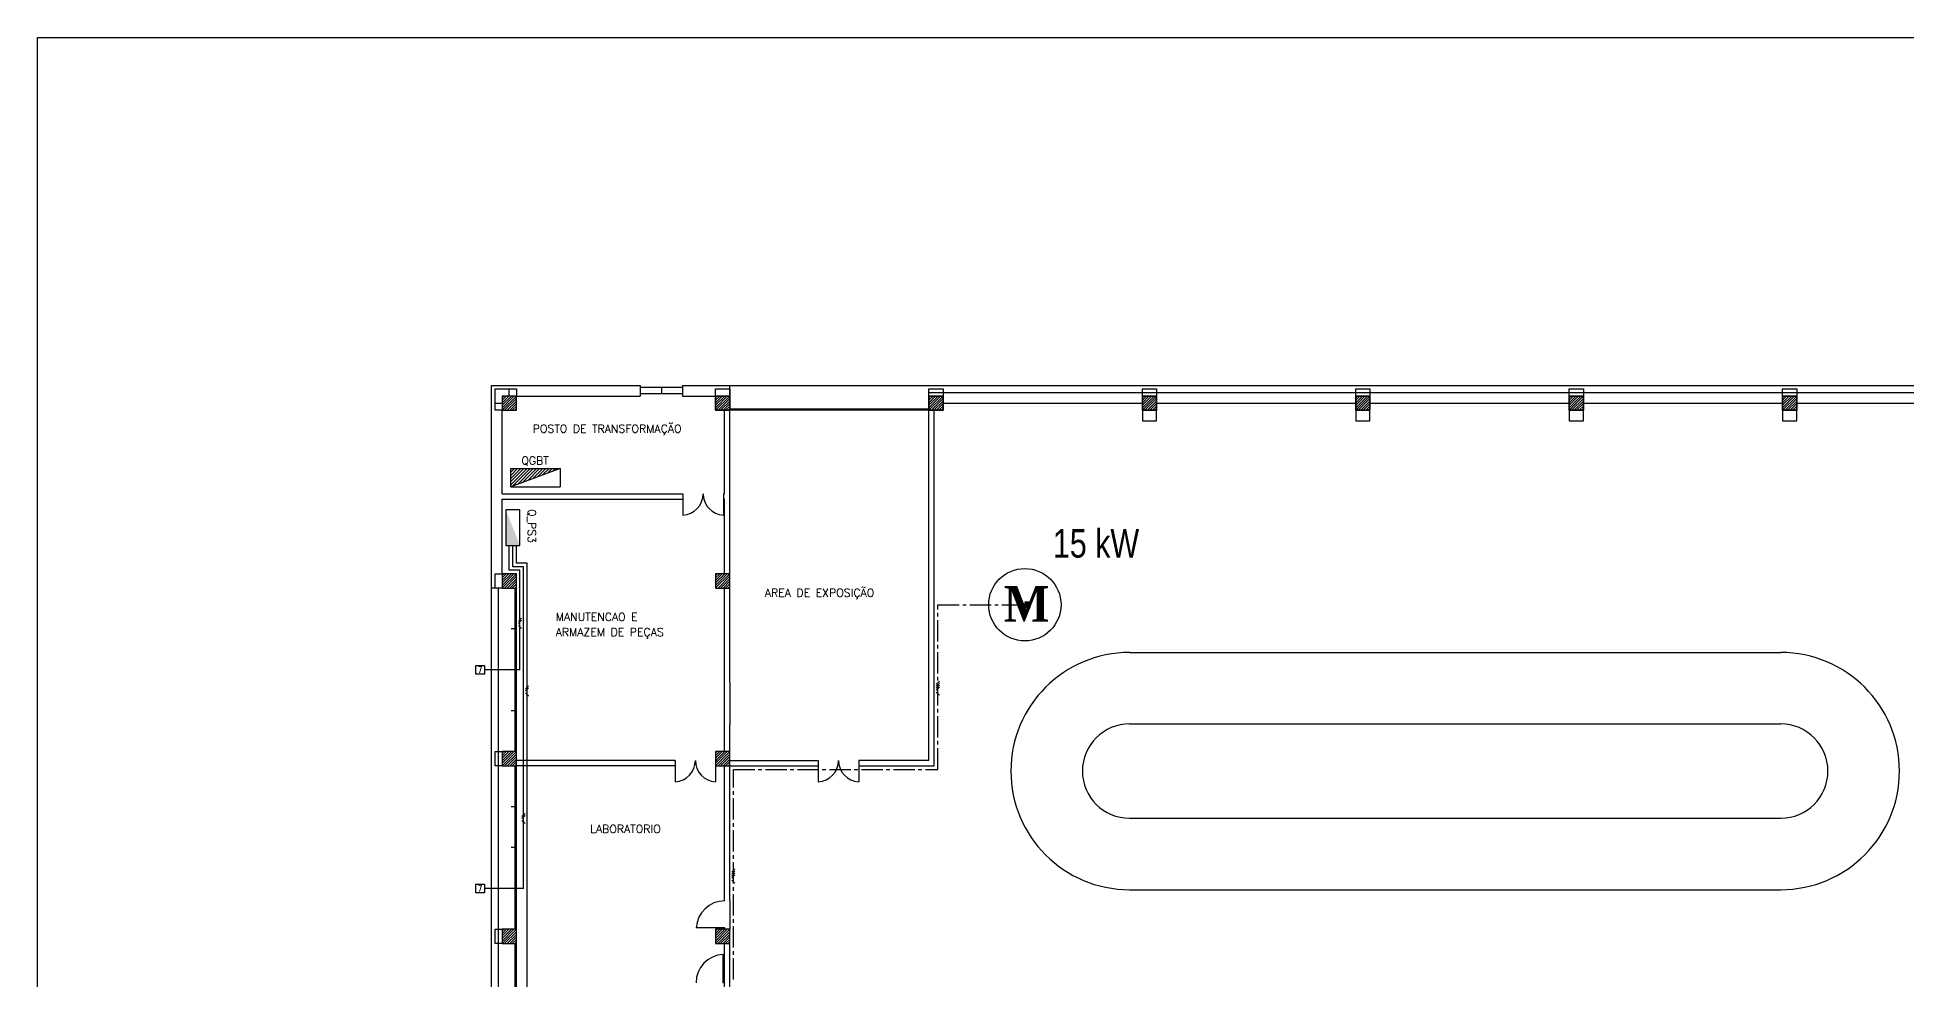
# Model space of a CAD drawing. Extents: x -8 to 729, y -363 to 534.
# Drawn here: x 639.5 to 692.1, y 36.6 to 63.1 of the extents above; entities that cross this region are included whole.
import ezdxf
from ezdxf.enums import TextEntityAlignment as Align

# ---------------------------------------------------------------- set-up
doc = ezdxf.new("R2010")
doc.units = 0
doc.header["$LTSCALE"] = 0.8
doc.header["$MEASUREMENT"] = 0
doc.linetypes.add('CENTER2', pattern=[1.125, 0.75, -0.125, 0.125, -0.125])
doc.layers.get('0').update_dxf_attribs({"color": 3, "linetype": 'CONTINUOUS'})
for name, color, linetype in [('0_FIOS', 3, 'CONTINUOUS'), ('1', 7, 'CONTINUOUS'), ('Desenho base', 7, 'CONTINUOUS'), ('LEGENDA', 1, 'CONTINUOUS'), ('Quadros', 170, 'CONTINUOUS'), ('TOM', 4, 'CONTINUOUS'), ('tomadas2', 6, 'CONTINUOUS')]:
    doc.layers.add(name, color=color, linetype=linetype)
doc.styles.add('ROMANS', font='romans', dxfattribs={"width": 0.9})
doc.styles.add('TXP', font='txp')

# ---------------------------------------------------------------- blocks, each defined once
blk = doc.blocks.new('PD')
for p, q in [((-5, 0), (-5, 100)), ((0, 0), (-5, 0))]:
    blk.add_line(p, q)
blk.add_arc((0, 0), 100, 92.86598, 180)
blk = doc.blocks.new('PE')
for p, q in [((5, 0), (5, 100)), ((0, 0), (5, 0))]:
    blk.add_line(p, q)
blk.add_arc((0, 0), 100, 0, 87.13402)
blk = doc.blocks.new('*X65')
at = {"color": 0}
for p, q in [((15.8, 29.801), (16.199, 30.2)), ((15.8, 29.871), (16.129, 30.2)), ((15.8, 29.942), (16.058, 30.2)), ((15.8, 30.013), (15.987, 30.2)), ((15.8, 30.084), (15.916, 30.2)), ((15.8, 30.154), (15.846, 30.2)), ((15.87, 29.8), (16.2, 30.13)), ((15.941, 29.8), (16.2, 30.059)), ((16.011, 29.8), (16.2, 29.989)), ((16.082, 29.8), (16.2, 29.918)), ((16.153, 29.8), (16.2, 29.847))]:
    blk.add_line(p, q, dxfattribs=at)
blk = doc.blocks.new('quadro_electrico')
at = {"layer": '1'}
h = blk.add_hatch(dxfattribs=at)
h.set_pattern_fill('ANSI31', color=256, scale=0.5, style=0)
h.set_pattern_definition([(45, (-10.686716, -50.817083), (-0.044194174, 0.044194174), [])])
h.paths.add_polyline_path([(0, 0.509), (1.384, 0.509), (0, 0)])
for p, q in [((1.384, 0.509), (0, 0)), ((0, 0), (0, 0.509)), ((0, 0.509), (1.384, 0.509)), ((0, 0), (1.384, 0)), ((1.384, 0.509), (1.384, 0))]:
    blk.add_line(p, q, dxfattribs=at)
blk = doc.blocks.new('Folha A3')
at = {"color": 0}
for p, q in [((21, 288), (411, 288)), ((21, 1), (21, 288))]:
    blk.add_line(p, q, dxfattribs=at)
blk = doc.blocks.new('QUAD')
for p, q in [((0, 0), (0, 0.4)), ((0, 0.4), (1, 0.4)), ((1, 0), (0, 0)), ((1, 0.4), (1, 0))]:
    blk.add_line(p, q)
blk.add_solid([(0, 0.4), (1, 0.4), (1, 0), (1, 0.4)])
blk = doc.blocks.new('cx_terminal')
blk.add_hatch(color=256).paths.add_polyline_path([(0, -0.075), (0.15, -0.075), (0.15, 0.075), (0, 0.075)])
for p, q in [((0.15, 0.075), (0, 0.075)), ((0, 0.075), (0, -0.075)), ((0.15, -0.075), (0.15, 0.075)), ((0, -0.075), (0.15, -0.075))]:
    blk.add_line(p, q)
blk = doc.blocks.new('MONO')
at = {"layer": '0_FIOS'}
for p, q in [((-3.36, -0.78), (-1.8, 0.78)), ((0.78, -0.78), (-0.78, 0.78)), ((1.8, -0.78), (0.24, 0.78))]:
    blk.add_line(p, q, dxfattribs=at)

msp = doc.modelspace()

# ---------------------------------------------------------------- linework, layer by layer
at = {"layer": 'Desenho base'}
for p, q in [((652.297, 47.656), (652.297, 53.356)), ((652.297, 53.356), (656.479, 53.356)), ((652.397, 52.656), (652.397, 53.256)), ((652.397, 53.256), (652.997, 53.256)), ((652.797, 53.056), (652.797, 53.256)), ((652.997, 53.256), (652.997, 53.056)), ((656.479, 53.356), (656.479, 53.056)), ((657.67, 53.292), (656.479, 53.292)), ((657.67, 53.119), (656.479, 53.119)), ((657.074, 53.292), (657.074, 53.119)), ((657.67, 53.356), (658.997, 53.356)), ((657.67, 53.356), (657.67, 53.056)), ((658.997, 53.356), (694.597, 53.356)), ((658.997, 53.056), (658.997, 53.356)), ((664.597, 53.156), (694.597, 53.156)), ((664.597, 53.056), (664.597, 53.156)), ((652.397, 52.856), (652.597, 52.856)), ((652.597, 52.656), (652.397, 52.656)), ((652.597, 53.056), (652.597, 52.656)), ((652.997, 53.056), (652.597, 53.056)), ((652.597, 50.306), (652.597, 52.656)), ((652.597, 52.656), (652.997, 52.656)), ((652.997, 53.056), (656.479, 53.056)), ((652.997, 52.656), (652.997, 53.056)), ((657.67, 53.056), (658.597, 53.056)), ((658.997, 53.056), (658.597, 53.056)), ((658.597, 53.056), (658.597, 52.656)), ((658.597, 52.656), (658.997, 52.656)), ((658.847, 50.306), (658.847, 52.656)), ((658.997, 52.656), (658.997, 53.056)), ((664.597, 52.686), (658.997, 52.686)), ((664.597, 52.656), (658.997, 52.656)), ((658.997, 51.506), (658.997, 52.656)), ((664.997, 53.056), (664.597, 53.056)), ((664.597, 53.056), (664.597, 52.656)), ((664.597, 42.806), (664.597, 52.656)), ((664.747, 42.656), (664.747, 52.656)), ((664.997, 52.656), (664.997, 53.056)), ((664.997, 52.856), (670.597, 52.856)), ((670.997, 53.056), (670.597, 53.056)), ((670.997, 52.656), (670.997, 53.056)), ((670.997, 52.856), (676.597, 52.856)), ((676.997, 53.056), (676.597, 53.056)), ((676.597, 53.056), (676.597, 52.656)), ((676.997, 52.656), (676.997, 53.056)), ((676.997, 52.856), (682.597, 52.856)), ((682.997, 53.056), (682.597, 53.056)), ((682.597, 53.056), (682.597, 52.656)), ((682.997, 52.656), (682.997, 53.056)), ((682.997, 52.856), (688.597, 52.856)), ((688.597, 53.056), (688.597, 52.656)), ((688.597, 52.656), (688.997, 52.656)), ((688.997, 52.656), (688.997, 53.056)), ((688.997, 52.856), (694.597, 52.856)), ((652.597, 50.306), (657.678, 50.306)), ((652.597, 48.056), (652.597, 50.156)), ((652.597, 50.156), (657.678, 50.156)), ((657.678, 50.306), (657.678, 50.156)), ((658.818, 50.306), (658.818, 50.156)), ((658.847, 50.306), (658.818, 50.306)), ((658.847, 50.156), (658.818, 50.156)), ((658.847, 48.056), (658.847, 50.156)), ((658.997, 50.156), (658.997, 50.306)), ((658.997, 48.056), (658.997, 48.956)), ((658.997, 48.056), (658.597, 48.056)), ((658.597, 48.056), (658.597, 47.656)), ((658.997, 47.656), (658.997, 48.056)), ((652.297, 32.656), (652.297, 47.656)), ((652.497, 32.656), (652.497, 47.656)), ((652.967, 43.056), (652.967, 47.656)), ((652.997, 43.056), (652.997, 47.656)), ((658.597, 47.656), (658.997, 47.656)), ((658.847, 43.056), (658.847, 47.656)), ((658.997, 45.006), (658.997, 47.656)), ((652.997, 46.506), (652.848, 46.506)), ((670.237, 45.843), (688.548, 45.843)), ((652.997, 45.356), (652.848, 45.356)), ((652.997, 44.206), (652.848, 44.206)), ((658.997, 43.056), (658.997, 43.806)), ((670.237, 43.833), (688.548, 43.833)), ((652.997, 43.056), (652.597, 43.056)), ((652.597, 43.056), (652.597, 42.656)), ((652.597, 42.656), (652.997, 42.656)), ((652.967, 38.056), (652.967, 42.656)), ((652.997, 38.056), (652.997, 42.656)), ((657.459, 42.806), (657.459, 42.656)), ((658.597, 43.056), (658.597, 42.656)), ((658.597, 42.806), (658.599, 42.656)), ((658.597, 42.656), (658.997, 42.656)), ((658.847, 38.856), (658.847, 42.656)), ((658.997, 42.806), (661.454, 42.807)), ((658.997, 38.856), (658.997, 42.656)), ((658.997, 42.656), (661.484, 42.656)), ((661.484, 42.807), (661.484, 42.208)), ((662.624, 42.656), (664.747, 42.656)), ((664.597, 42.806), (662.654, 42.807)), ((652.997, 41.506), (652.848, 41.506)), ((670.237, 41.181), (688.548, 41.181)), ((652.997, 40.356), (652.848, 40.356)), ((652.997, 39.206), (652.848, 39.206)), ((670.237, 39.171), (688.548, 39.171)), ((658.997, 38.856), (658.997, 38.056)), ((652.997, 38.056), (652.597, 38.056)), ((652.597, 37.656), (652.997, 37.656)), ((652.967, 33.056), (652.967, 37.656)), ((652.997, 33.056), (652.997, 37.656)), ((658.847, 36.436), (658.847, 37.656)), ((658.997, 35.221), (658.997, 37.656))]:
    msp.add_line(p, q, dxfattribs=at)
at = {"layer": 'Desenho base', "color": 7}
for p, q in [((664.597, 52.656), (664.997, 52.656)), ((670.597, 53.056), (670.597, 52.656)), ((670.597, 52.656), (670.997, 52.656)), ((676.597, 52.656), (676.997, 52.656)), ((682.597, 52.656), (682.997, 52.656)), ((688.997, 53.056), (688.597, 53.056)), ((652.997, 48.056), (652.597, 48.056)), ((652.597, 48.056), (652.597, 47.656)), ((652.997, 47.656), (652.997, 48.056)), ((652.597, 47.656), (652.297, 47.656)), ((652.597, 47.656), (652.997, 47.656)), ((658.997, 45.006), (658.997, 43.806)), ((658.847, 43.056), (658.847, 43.806)), ((652.997, 42.656), (652.997, 43.056)), ((658.997, 43.056), (658.597, 43.056)), ((658.997, 42.656), (658.997, 43.056)), ((652.597, 38.056), (652.597, 37.656)), ((652.997, 37.656), (652.997, 38.056)), ((658.997, 38.056), (658.597, 38.056)), ((658.597, 38.056), (658.597, 37.656)), ((658.997, 37.656), (658.997, 38.056)), ((658.597, 37.656), (658.997, 37.656))]:
    msp.add_line(p, q, dxfattribs=at)
at = {"layer": 'Desenho base', "linetype": 'Continuous'}
for p, q in [((658.997, 50.306), (658.997, 51.506)), ((658.997, 48.956), (658.997, 50.156)), ((657.459, 42.806), (652.997, 42.806)), ((657.459, 42.656), (652.997, 42.656))]:
    msp.add_line(p, q, dxfattribs=at)
at = {"layer": 'Desenho base'}
for points in [[(658.597, 53.056), (658.597, 53.256), (658.997, 53.256), (658.997, 53.056)], [(664.597, 53.056), (664.597, 53.256), (664.997, 53.256), (664.997, 53.056)], [(670.597, 53.056), (670.597, 53.256), (670.997, 53.256), (670.997, 53.056)], [(676.597, 53.056), (676.597, 53.256), (676.997, 53.256), (676.997, 53.056)], [(682.597, 53.056), (682.597, 53.256), (682.997, 53.256), (682.997, 53.056)], [(688.597, 53.056), (688.597, 53.256), (688.997, 53.256), (688.997, 53.056)], [(670.597, 52.656), (670.597, 52.356), (670.997, 52.356), (670.997, 52.656)], [(676.597, 52.656), (676.597, 52.356), (676.997, 52.356), (676.997, 52.656)], [(682.597, 52.656), (682.597, 52.356), (682.997, 52.356), (682.997, 52.656)], [(688.597, 52.656), (688.597, 52.356), (688.997, 52.356), (688.997, 52.656)], [(652.597, 47.656), (652.397, 47.656), (652.397, 48.056), (652.597, 48.056)], [(652.597, 42.656), (652.397, 42.656), (652.397, 43.056), (652.597, 43.056)], [(652.597, 37.656), (652.397, 37.656), (652.397, 38.056), (652.597, 38.056)]]:
    msp.add_lwpolyline(points, dxfattribs=at)
for points in [[(652.597, 52.656), (652.997, 52.656), (652.997, 53.056), (652.597, 53.056)], [(658.597, 53.056), (658.997, 53.056), (658.997, 52.656), (658.597, 52.656)], [(664.597, 53.056), (664.997, 53.056), (664.997, 52.656), (664.597, 52.656)], [(670.597, 53.056), (670.997, 53.056), (670.997, 52.656), (670.597, 52.656)], [(676.597, 53.056), (676.997, 53.056), (676.997, 52.656), (676.597, 52.656)], [(682.597, 53.056), (682.997, 53.056), (682.997, 52.656), (682.597, 52.656)], [(688.597, 53.056), (688.997, 53.056), (688.997, 52.656), (688.597, 52.656)], [(658.597, 47.656), (658.997, 47.656), (658.997, 48.056), (658.597, 48.056)], [(652.597, 42.656), (652.997, 42.656), (652.997, 43.056), (652.597, 43.056)], [(658.597, 42.656), (658.997, 42.656), (658.997, 43.056), (658.597, 43.056)], [(652.597, 37.656), (652.997, 37.656), (652.997, 38.056), (652.597, 38.056)], [(658.597, 37.656), (658.997, 37.656), (658.997, 38.056), (658.597, 38.056)]]:
    msp.add_lwpolyline(points, close=True, dxfattribs=at)
at = {"layer": 'Desenho base', "color": 7}
msp.add_lwpolyline([(652.597, 47.656), (652.997, 47.656), (652.997, 48.056), (652.597, 48.056)], close=True, dxfattribs=at)
at = {"layer": 'Desenho base'}
msp.add_circle((667.293, 47.186), 1.017, dxfattribs=at)
for centre, radius, start, end in [((670.237, 42.507), 3.336, 90, 270), ((688.548, 42.507), 3.336, 270, 90), ((670.237, 42.507), 1.326, 90, 270), ((688.548, 42.507), 1.326, 270, 90)]:
    msp.add_arc(centre, radius, start, end, dxfattribs=at)
at = {"layer": 'Quadros'}
msp.add_line((653.097, 48.856), (653.097, 48.956), dxfattribs=at)
at = {"layer": 'TOM', "color": 3}
for p, q in [((651.852, 45.478), (652.097, 45.478)), ((651.852, 45.233), (651.852, 45.478)), ((652.097, 45.233), (651.852, 45.233)), ((652.097, 45.478), (652.097, 45.233)), ((651.852, 39.328, 2.732), (652.097, 39.328, 2.732)), ((651.852, 39.083, 2.732), (651.852, 39.328, 2.732)), ((652.097, 39.083, 2.732), (651.852, 39.083, 2.732)), ((652.097, 39.328, 2.732), (652.097, 39.083, 2.732))]:
    msp.add_line(p, q, dxfattribs=at)
at = {"layer": 'tomadas2'}
for p, q in [((652.797, 48.156, 2.732), (652.797, 48.856)), ((652.897, 48.256, 2.732), (652.897, 48.856)), ((652.997, 48.356, 1.951), (652.997, 48.856)), ((653.297, 48.356, 2.732), (652.997, 48.356, 1.951)), ((653.297, 34.781, 2.732), (653.297, 48.356, 2.732)), ((653.097, 48.156, 2.732), (652.797, 48.156, 2.732)), ((653.197, 48.256, 2.732), (652.897, 48.256, 2.732)), ((653.097, 48.056, 2.732), (653.097, 48.156, 2.732)), ((653.097, 45.356), (653.097, 48.056, 2.732)), ((653.197, 39.206, 2.732), (653.197, 48.256, 2.732)), ((653.054, 46.719, 1.366), (653.141, 46.806, 1.366)), ((653.054, 46.662, 1.366), (653.141, 46.749, 1.366)), ((653.141, 46.519, 1.366), (653.054, 46.606, 1.366)), ((653.097, 45.356), (652.097, 45.356)), ((653.254, 44.819, 2.732), (653.341, 44.906, 2.732)), ((653.254, 44.762, 2.732), (653.341, 44.849, 2.732)), ((653.341, 44.619, 2.732), (653.254, 44.706, 2.732)), ((664.891, 45.037), (664.804, 44.95)), ((664.891, 44.981), (664.804, 44.894)), ((664.891, 44.924), (664.804, 44.837)), ((664.891, 44.867), (664.804, 44.781)), ((664.891, 44.638), (664.804, 44.724)), ((653.154, 41.229, 2.732), (653.241, 41.316, 2.732)), ((653.154, 41.172, 2.732), (653.241, 41.259, 2.732)), ((653.241, 41.029, 2.732), (653.154, 41.116, 2.732)), ((659.141, 39.755), (659.054, 39.668)), ((659.141, 39.698), (659.054, 39.612)), ((659.141, 39.642), (659.054, 39.555)), ((659.141, 39.585), (659.054, 39.499)), ((659.141, 39.355), (659.054, 39.442)), ((653.197, 39.206, 2.732), (652.097, 39.206, 2.732))]:
    msp.add_line(p, q, dxfattribs=at)
at = {"layer": 'tomadas2', "linetype": 'CENTER2'}
for p, q in [((664.847, 42.556), (664.847, 47.186)), ((664.847, 47.186), (667.293, 47.186)), ((659.097, 36.641), (659.097, 42.556)), ((659.097, 42.556), (664.847, 42.556))]:
    msp.add_line(p, q, dxfattribs=at)

# ---------------------------------------------------------------- block references
at = {"layer": 'Desenho base'}
for name, p, xscale, yscale, zscale in [('Folha A3', (634.764, -2.197), 0.2268822454281782, 0.2268822454281782, 0.2268822454281782), ('PD', (658.847, 36.551), 0.008, 0.008, 0.008)]:
    msp.add_blockref(name, p, dxfattribs=dict(at, xscale=xscale, yscale=yscale, zscale=zscale))
for name, p in [('*X65', (636.797, 22.856)), ('*X65', (642.797, 22.856)), ('*X65', (648.797, 22.856)), ('*X65', (654.797, 22.856)), ('*X65', (660.797, 22.856)), ('*X65', (666.797, 22.856)), ('*X65', (672.797, 22.856)), ('quadro_electrico', (652.841, 50.507)), ('*X65', (636.797, 17.856)), ('*X65', (642.797, 17.856)), ('*X65', (636.797, 12.856)), ('*X65', (642.797, 12.856)), ('*X65', (636.797, 7.856)), ('*X65', (642.797, 7.856))]:
    msp.add_blockref(name, p, dxfattribs=at)
for name, p, xscale, yscale, zscale, rotation in [('PD', (657.648, 50.306), 0.006000000000000227, 0.006000000000000227, 0.006000000000000227, 180), ('PE', (658.848, 50.306), 0.006000000000000227, 0.006000000000000227, 0.006000000000000227, 180), ('PD', (657.429, 42.807), 0.006000000000000227, 0.006000000000000227, 0.006000000000000227, 180), ('PE', (658.629, 42.807), 0.006000000000000227, 0.006000000000000227, 0.006000000000000227, 180), ('PD', (661.454, 42.807), 0.006000000000000227, 0.006000000000000227, 0.006000000000000227, 180), ('PE', (662.654, 42.807), 0.006000000000000227, 0.006000000000000227, 0.006000000000000227, 180), ('PE', (658.853, 38.056), 0.008, 0.008, 0.008, 90)]:
    msp.add_blockref(name, p, dxfattribs=dict(at, xscale=xscale, yscale=yscale, zscale=zscale, rotation=rotation))
at = {"layer": 'Quadros', "ltscale": 0.5, "xscale": -1, "rotation": 90}
msp.add_blockref('QUAD', (653.097, 49.856), dxfattribs=at)
at = {"layer": 'tomadas2', "xscale": 0.05560094617944675, "yscale": 0.05560094617944675, "zscale": 0.05560094617944675, "rotation": 90}
for p in [(653.097, 46.706, 1.366), (653.297, 44.806, 2.732), (653.197, 41.216, 2.732)]:
    msp.add_blockref('MONO', p, dxfattribs=at)
at = {"layer": 'tomadas2', "ltscale": 0.5}
msp.add_blockref('cx_terminal', (667.293, 47.186), dxfattribs=at)

# ---------------------------------------------------------------- texts
at = {"layer": 'Desenho base', "style": 'ROMANS'}
for s, p in [('POSTO DE TRANSFORMAÇÃO', (653.456, 52.025)), ('QGBT', (653.135, 51.128)), ('AREA DE EXPOSIÇÃO', (659.984, 47.41)), ('MANUTENCAO E ', (654.102, 46.731)), ('ARMAZEM DE PEÇAS', (654.102, 46.305)), ('LABORATORIO', (655.069, 40.768))]:
    msp.add_text(s, height=0.225, dxfattribs=at).set_placement(p)
at = {"layer": 'Desenho base', "style": 'TXP', "width": 0.8}
msp.add_text('15 kW', height=0.8, dxfattribs=at).set_placement((668.081, 48.512))
at = {"layer": 'Desenho base', "insert": (666.705, 47.71), "char_height": 1, "width": 0.33332, "attachment_point": 1, "style": 'ROMANS'}
msp.add_mtext('{\\fTimes New Roman|b1|i0|c0|p18;M}', dxfattribs=at)
at = {"layer": 'LEGENDA', "color": 2, "linetype": 'Continuous', "style": 'ROMANS', "width": 0.7}
for p in [(651.972, 45.357), (651.972, 39.207, 2.732)]:
    msp.add_text('7', height=0.178, dxfattribs=at).set_placement(p, align=Align.MIDDLE_CENTER)
at = {"layer": 'Quadros', "style": 'ROMANS'}
msp.add_text('Q_PS3', height=0.225, rotation=270, dxfattribs=at).set_placement((653.32, 49.877))

doc.saveas('drawing.dxf')
